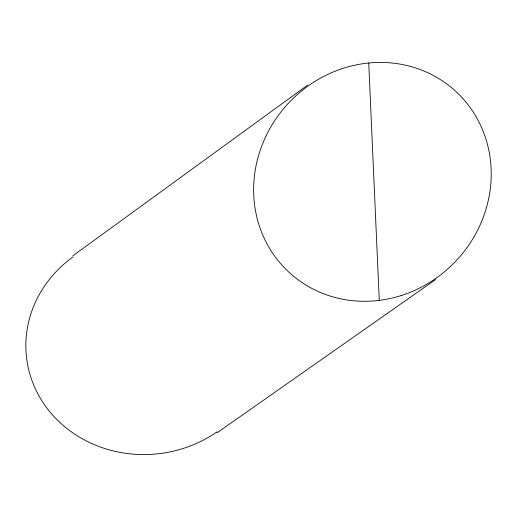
<?xml version="1.0" encoding="UTF-8"?>
<svg xmlns="http://www.w3.org/2000/svg" width="517" height="517" viewBox="0 0 517 517"><rect width="100%" height="100%" fill="white"/><g stroke="black" fill="none" stroke-linecap="round" stroke-linejoin="round"><path stroke-width="0.78" d="M72.916 255.792L307.512 85.189M217.108 432.774L435.501 279.619M368.737 62.99L379.278 300.371M217.082 431.805A120.144 110.696 -6.2 0 1 49.858 411.816A120.144 110.696 -6.2 0 1 73.02 256.904M401.709 295.388A123.027 115.065 -47.3 0 0 457.474 92.97A123.027 115.065 -47.3 0 0 258.08 157.213A123.027 115.065 -47.3 0 0 401.709 295.388"/></g></svg>
